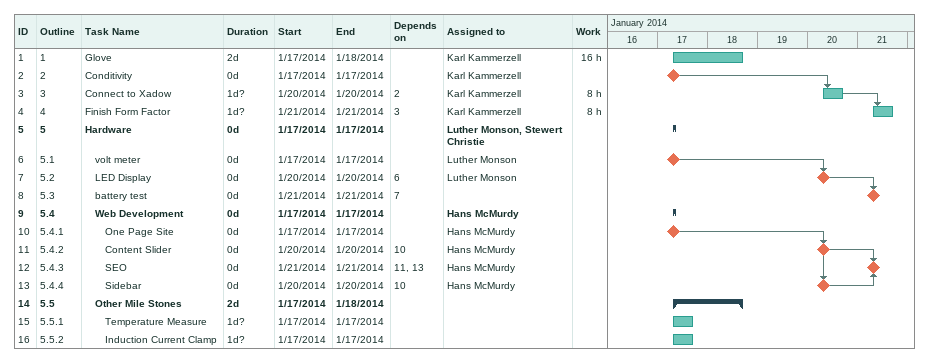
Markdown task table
| ID | WBS | Task | Duration | Start | Finish | Predecessors | Resources | Work (h) |
|---|---|---|---|---|---|---|---|---|
| 1 | 1 | Glove | 2d | 2014-01-17 | 2014-01-18 |  | Karl Kammerzell | 16 |
| 2 | 2 | Conditivity | 0d | 2014-01-17 | 2014-01-17 |  | Karl Kammerzell |  |
| 3 | 3 | Connect to Xadow | 1d? | 2014-01-20 | 2014-01-20 | 2 | Karl Kammerzell | 8 |
| 4 | 4 | Finish Form Factor | 1d? | 2014-01-21 | 2014-01-21 | 3 | Karl Kammerzell | 8 |
| 5 | 5 | **Hardware** | 0d | 2014-01-17 | 2014-01-17 |  | Luther Monson, Stewert Christie |  |
| 6 | 5.1 | volt meter | 0d | 2014-01-17 | 2014-01-17 |  | Luther Monson |  |
| 7 | 5.2 | LED Display | 0d | 2014-01-20 | 2014-01-20 | 6 | Luther Monson |  |
| 8 | 5.3 | battery test | 0d | 2014-01-21 | 2014-01-21 | 7 |  |  |
| 9 | 5.4 | **Web Development** | 0d | 2014-01-17 | 2014-01-17 |  | Hans McMurdy |  |
| 10 | 5.4.1 | One Page Site | 0d | 2014-01-17 | 2014-01-17 |  | Hans McMurdy |  |
| 11 | 5.4.2 | Content Slider | 0d | 2014-01-20 | 2014-01-20 | 10 | Hans McMurdy |  |
| 12 | 5.4.3 | SEO | 0d | 2014-01-21 | 2014-01-21 | 11, 13 | Hans McMurdy |  |
| 13 | 5.4.4 | Sidebar | 0d | 2014-01-20 | 2014-01-20 | 10 | Hans McMurdy |  |
| 14 | 5.5 | **Other Mile Stones** | 2d | 2014-01-17 | 2014-01-18 |  |  |  |
| 15 | 5.5.1 | Temperature Measure | 1d? | 2014-01-17 | 2014-01-17 |  |  |  |
| 16 | 5.5.2 | Induction Current Clamp | 1d? | 2014-01-17 | 2014-01-17 |  |  |  |
